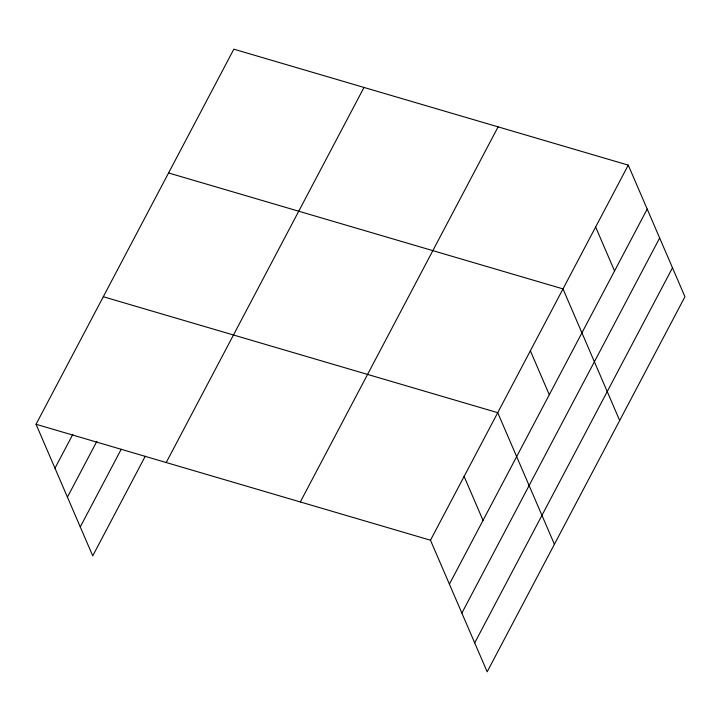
<?xml version="1.0" encoding="UTF-8"?>
<svg xmlns="http://www.w3.org/2000/svg" width="721" height="721" viewBox="0 0 721 721"><rect width="100%" height="100%" fill="white"/><g stroke="black" fill="none" stroke-linecap="round" stroke-linejoin="round"><path stroke-width="1.08" d="M36.05 424.272L233.838 49.181L628.27 165.127L684.95 296.728L487.162 671.819L430.482 540.218L36.05 424.272L92.73 555.873L145.263 456.24M54.976 468.208L72.839 434.339M67.432 497.139L96.857 441.342M80.265 526.943L121.245 449.228M166.218 462.531L364.006 87.439M300.324 501.951L498.112 126.869M430.482 540.218L628.27 165.127M449.408 584.154L647.197 209.072M461.864 613.084L659.652 237.993M474.706 642.889L672.495 267.797M168.57 172.959L563.002 288.905L619.681 420.505M103.301 296.737L497.733 412.682L554.413 544.292M595.636 227.016L614.562 270.961M530.368 350.794L549.294 394.738M464.108 476.455L483.034 520.391"/></g></svg>
